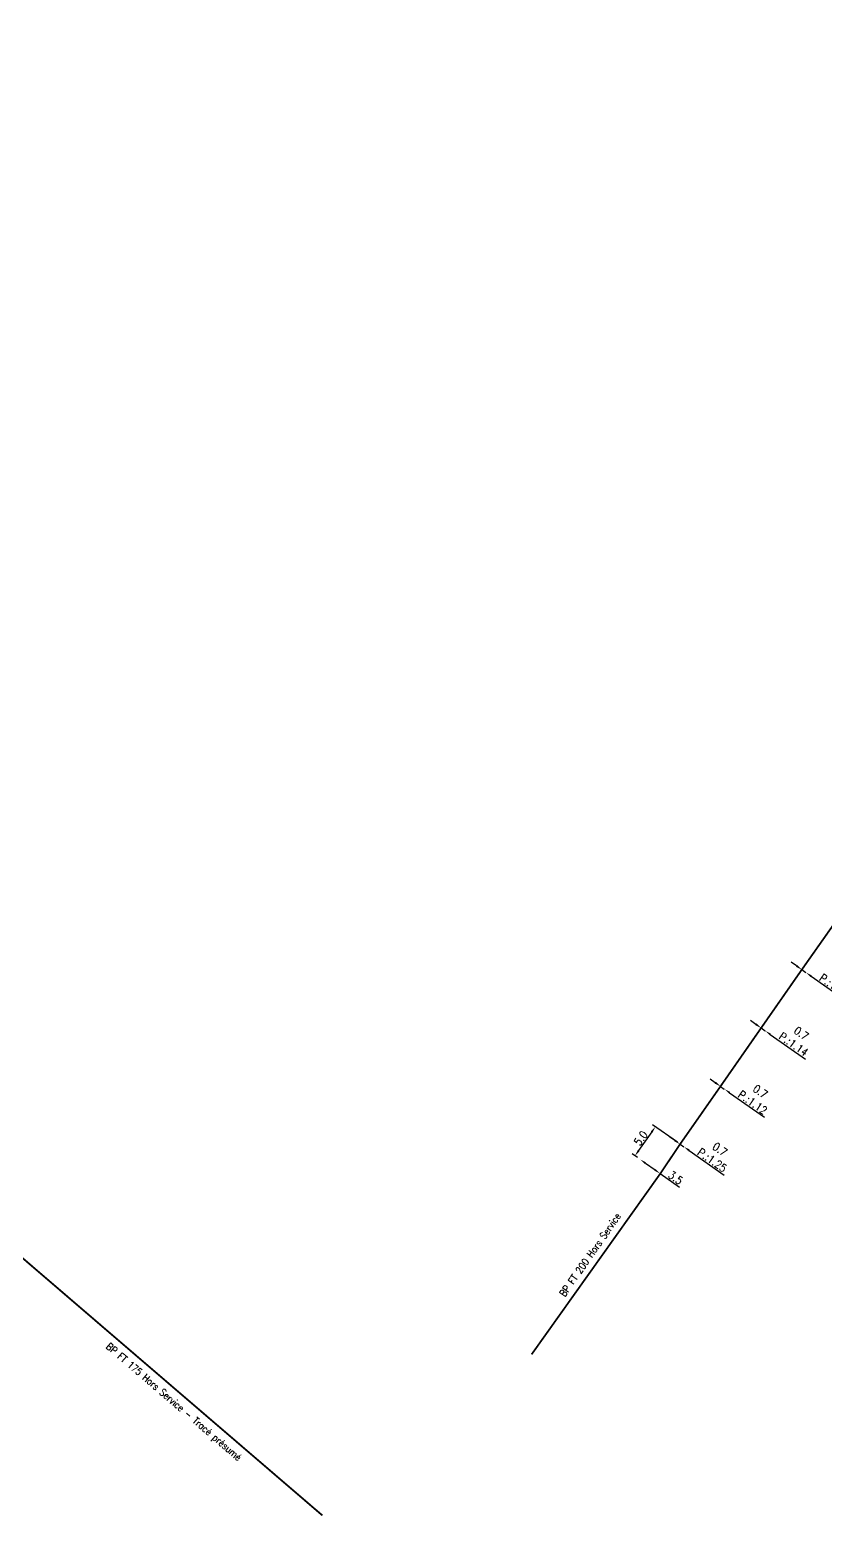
# Model space of a CAD drawing. Header units: millimetres. Extents: x 185000 to 186000, y 127000 to 128000.
# Drawn here: x 185670.2 to 185782.1, y 127406.9 to 127615.9 of the extents above; entities that cross this region are included whole.
import ezdxf

# ---------------------------------------------------------------- set-up
doc = ezdxf.new("R2010")
doc.units = ezdxf.units.MM
doc.header["$PDMODE"] = 34
doc.layers.get('DEFPOINTS').update_dxf_attribs({"linetype": 'CONTINUOUS'})
doc.layers.add('L_908', color=5, linetype='CONTINUOUS')
doc.styles.get("Standard").update_dxf_attribs({"font": 'romans.shx', "width": 0.85})
doc.linetypes.add('BP_HS', pattern='A,2,-1,["G",Standard,S=0.85,R=0,X=-0.27,Y=-0.4],-1', length=4)
doc.dimstyles.get("Standard").update_dxf_attribs({"dimtxt": 1.5, "dimasz": 1.2, "dimexe": 0.625, "dimexo": 0.625, "dimgap": 0.25, "dimtad": 1, "dimdec": 1, "dimzin": 0, "dimdsep": 46, "dimtxsty": 'Standard', "dimcen": -0.5, "dimadec": 0, "dimazin": 0, "dimtfac": 1, "dimtdec": 1, "dimtmove": 0, "dimatfit": 3, "dimfxl": 0, "dimtolj": 1, "dimtzin": 0, "dimarcsym": 0})

# ---------------------------------------------------------------- blocks, each defined once
blk = doc.blocks.new('*D205')
at = {"layer": 'DEFPOINTS', "color": 0, "linetype": 'Continuous', "ltscale": 0.5, "transparency": 16777216}
for p in [(185778.8, 127483.75), (185778.8, 127483.75), (185779.37, 127483.35)]:
    blk.add_point(p, dxfattribs=at)
at = {"layer": 'L_908', "color": 0, "linetype": 'Continuous', "lineweight": -2, "ltscale": 0.5, "transparency": 16777216}
for p, q in [((185778.06, 127484.27), (185777.32, 127484.78)), ((185778.8, 127483.75), (185779.37, 127483.35)), ((185780.11, 127482.83), (185784.99, 127479.41))]:
    blk.add_line(p, q, dxfattribs=at)
at = {"layer": 'L_908', "color": 0, "linetype": 'Continuous', "ltscale": 0.5, "transparency": 16777216}
for points in [[(185778.15, 127484.39), (185777.97, 127484.14), (185778.8, 127483.75)], [(185780.19, 127482.95), (185780.02, 127482.71), (185779.37, 127483.35)]]:
    blk.add_solid(points, dxfattribs=at)
at = {"layer": 'L_908', "color": 0, "linetype": 'Continuous', "ltscale": 0.5, "transparency": 16777216, "insert": (185783.89, 127482.24), "char_height": 1.125, "attachment_point": 5, "rotation": 324.9902}
blk.add_mtext('\\A1;0.7\\PP.:1.09', dxfattribs=at)
blk = doc.blocks.new('*D206')
at = {"layer": 'DEFPOINTS', "color": 0, "linetype": 'Continuous', "ltscale": 0.5, "transparency": 16777216}
for p in [(185773.08, 127475.55), (185773.63, 127475.16), (185773.63, 127475.16)]:
    blk.add_point(p, dxfattribs=at)
at = {"layer": 'L_908', "color": 0, "linetype": 'Continuous', "lineweight": -2, "ltscale": 0.5, "transparency": 16777216}
for p, q in [((185772.34, 127476.06), (185771.6, 127476.58)), ((185773.08, 127475.55), (185773.63, 127475.16)), ((185774.37, 127474.64), (185779.33, 127471.17))]:
    blk.add_line(p, q, dxfattribs=at)
at = {"layer": 'L_908', "color": 0, "linetype": 'Continuous', "ltscale": 0.5, "transparency": 16777216}
for points in [[(185772.42, 127476.19), (185772.25, 127475.94), (185773.08, 127475.55)], [(185774.46, 127474.76), (185774.28, 127474.52), (185773.63, 127475.16)]]:
    blk.add_solid(points, dxfattribs=at)
at = {"layer": 'L_908', "color": 0, "linetype": 'Continuous', "ltscale": 0.5, "transparency": 16777216, "insert": (185778.19, 127474.03), "char_height": 1.125, "attachment_point": 5, "rotation": 324.9902}
blk.add_mtext('\\A1;0.7\\PP.:1.14', dxfattribs=at)
blk = doc.blocks.new('*D207')
at = {"layer": 'DEFPOINTS', "color": 0, "linetype": 'Continuous', "ltscale": 0.5, "transparency": 16777216}
for p in [(185767.36, 127467.34), (185767.36, 127467.34), (185767.9, 127466.97)]:
    blk.add_point(p, dxfattribs=at)
at = {"layer": 'L_908', "color": 0, "linetype": 'Continuous', "lineweight": -2, "ltscale": 0.5, "transparency": 16777216}
for p, q in [((185766.63, 127467.86), (185765.89, 127468.37)), ((185767.36, 127467.34), (185767.9, 127466.97)), ((185768.63, 127466.45), (185773.56, 127463))]:
    blk.add_line(p, q, dxfattribs=at)
at = {"layer": 'L_908', "color": 0, "linetype": 'Continuous', "ltscale": 0.5, "transparency": 16777216}
for points in [[(185766.71, 127467.98), (185766.54, 127467.73), (185767.36, 127467.34)], [(185768.72, 127466.57), (185768.55, 127466.33), (185767.9, 127466.97)]]:
    blk.add_solid(points, dxfattribs=at)
at = {"layer": 'L_908', "color": 0, "linetype": 'Continuous', "ltscale": 0.5, "transparency": 16777216, "insert": (185772.43, 127465.85), "char_height": 1.125, "attachment_point": 5, "rotation": 324.9902}
blk.add_mtext('\\A1;0.7\\PP.:1.12', dxfattribs=at)
blk = doc.blocks.new('*D208')
at = {"layer": 'DEFPOINTS', "color": 0, "linetype": 'Continuous', "ltscale": 0.5, "transparency": 16777216}
for p in [(185761.68, 127459.22), (185762.21, 127458.85), (185762.21, 127458.85)]:
    blk.add_point(p, dxfattribs=at)
at = {"layer": 'L_908', "color": 0, "linetype": 'Continuous', "lineweight": -2, "ltscale": 0.5, "transparency": 16777216}
for p, q in [((185760.94, 127459.74), (185760.21, 127460.26)), ((185761.68, 127459.22), (185762.21, 127458.85)), ((185762.95, 127458.33), (185767.86, 127454.88))]:
    blk.add_line(p, q, dxfattribs=at)
at = {"layer": 'L_908', "color": 0, "linetype": 'Continuous', "ltscale": 0.5, "transparency": 16777216}
for points in [[(185761.03, 127459.86), (185760.86, 127459.62), (185761.68, 127459.22)], [(185763.03, 127458.46), (185762.86, 127458.21), (185762.21, 127458.85)]]:
    blk.add_solid(points, dxfattribs=at)
at = {"layer": 'L_908', "color": 0, "linetype": 'Continuous', "ltscale": 0.5, "transparency": 16777216, "insert": (185766.74, 127457.73), "char_height": 1.125, "attachment_point": 5, "rotation": 324.905}
blk.add_mtext('\\A1;0.7\\PP.:1.25', dxfattribs=at)
blk = doc.blocks.new('*D209')
at = {"layer": 'DEFPOINTS', "color": 0, "linetype": 'Continuous', "ltscale": 0.5, "transparency": 16777216}
for p in [(185755.33, 127457.58), (185761.68, 127459.22), (185756.06, 127457.07)]:
    blk.add_point(p, dxfattribs=at)
at = {"layer": 'L_908', "color": 0, "linetype": 'Continuous', "lineweight": -2, "ltscale": 0.5, "transparency": 16777216}
for p, q in [((185761.3, 127459.49), (185757.82, 127461.93)), ((185757.69, 127460.93), (185755.85, 127458.31)), ((185755.67, 127457.34), (185754.95, 127457.85))]:
    blk.add_line(p, q, dxfattribs=at)
at = {"layer": 'L_908', "color": 0, "linetype": 'Continuous', "ltscale": 0.5, "transparency": 16777216}
for points in [[(185757.57, 127461.01), (185757.81, 127460.84), (185758.21, 127461.66)], [(185755.73, 127458.4), (185755.97, 127458.23), (185755.33, 127457.58)]]:
    blk.add_solid(points, dxfattribs=at)
at = {"layer": 'L_908', "color": 0, "linetype": 'Continuous', "ltscale": 0.5, "transparency": 16777216, "insert": (185756.15, 127460.05), "char_height": 1.125, "attachment_point": 5, "rotation": 54.861}
blk.add_mtext('\\A1;5.0', dxfattribs=at)
blk = doc.blocks.new('*D362')
at = {"layer": 'DEFPOINTS', "color": 0, "linetype": 'Continuous', "ltscale": 0.5, "transparency": 16777216}
for p in [(185756.06, 127457.07), (185756.06, 127457.07), (185758.89, 127455.07)]:
    blk.add_point(p, dxfattribs=at)
at = {"layer": 'L_908', "color": 0, "linetype": 'Continuous', "lineweight": -2, "ltscale": 0.5, "transparency": 16777216}
for p, q in [((185756.79, 127456.55), (185758.16, 127455.59)), ((185758.89, 127455.07), (185761.58, 127453.19))]:
    blk.add_line(p, q, dxfattribs=at)
at = {"layer": 'L_908', "color": 0, "linetype": 'Continuous', "ltscale": 0.5, "transparency": 16777216}
for points in [[(185756.88, 127456.67), (185756.71, 127456.43), (185756.06, 127457.07)], [(185758.24, 127455.71), (185758.07, 127455.47), (185758.89, 127455.07)]]:
    blk.add_solid(points, dxfattribs=at)
at = {"layer": 'L_908', "color": 0, "linetype": 'Continuous', "ltscale": 0.5, "transparency": 16777216, "insert": (185761.04, 127454.49), "char_height": 1.125, "attachment_point": 5, "rotation": 324.905}
blk.add_mtext('\\A1;3.5', dxfattribs=at)

msp = doc.modelspace()

# ---------------------------------------------------------------- linework, layer by layer
at = {"layer": 'L_908', "linetype": 'BP_HS', "ltscale": 0.5, "const_width": 0.25, "flags": 128}
for points in [[(185740.79, 127429.66), (185758.89, 127455.07), (185761.68, 127459.22), (185767.36, 127467.34), (185773.08, 127475.55), (185778.8, 127483.75), (185784.56, 127491.92), (185790.34, 127500.09), (185796.09, 127508.26), (185799.73, 127513.41), (185815.74, 127536.38), (185821.5, 127544.55), (185827.32, 127552.7), (185833.06, 127560.87), (185838.76, 127569.09), (185844.58, 127577.22), (185850.33, 127585.4), (185856.02, 127593.63), (185861.81, 127601.78), (185864.65, 127605.9), (185870.38, 127614.09), (185877.56, 127624.06), (185880.41, 127628.17), (185889, 127640.46), (185894.75, 127648.64), (185900.56, 127656.78), (185906.28, 127664.98), (185913.95, 127675.92), (185919.57, 127683.93), (185925.41, 127692.17), (185931.08, 127700.17), (185939.85, 127713.03), (185942.61, 127717.49), (185943.58, 127718.69), (185955.41, 127735.47), (185957.27, 127737.71), (185963.02, 127745.89), (185968.77, 127754.08), (185974.51, 127762.26), (185980.3, 127770.42), (185988.36, 127781.9)], [(185559.25, 127537.38), (185581.44, 127518.67), (185603.32, 127499.86), (185621.64, 127484.1), (185646.39, 127462.77), (185710.12, 127408.09), (185711.36, 127407.03)]]:
    msp.add_lwpolyline(points, dxfattribs=at)

# ---------------------------------------------------------------- texts
at = {"layer": 'L_908', "linetype": 'BP_HS', "width": 0.85}
for s, rotation, p in [('BP FT 200 Hors Service', 55.1293, (185745.46, 127437.68)), ('BP FT 175 Hors Service - Tracé présumé', 319.372, (185680.85, 127430.61))]:
    msp.add_text(s, height=1, rotation=rotation, dxfattribs=at).set_placement(p)

# ---------------------------------------------------------------- dimensions: what is measured, and where the dimension line sits
at = {"layer": 'L_908', "linetype": 'Continuous', "ltscale": 0.5}
for base, p1, p2, angle, text, picture, middle in [((185778.8, 127483.75), (185779.37, 127483.35), (185778.8, 127483.75), 324.9902, '<>\\PP.:1.09', '*D205', (185782.92, 127480.86)), ((185773.63, 127475.16), (185773.08, 127475.55), (185773.63, 127475.16), 144.9902, '<>\\PP.:1.14', '*D206', (185777.22, 127472.65)), ((185767.3635, 127467.3398), (185767.8958, 127466.9669), (185767.3635, 127467.3398), 324.9902, '<>\\PP.:1.12', '*D207', (185771.4631, 127464.4681)), ((185762.21, 127458.85), (185761.68, 127459.22), (185762.21, 127458.85), 144.905, '<>\\PP.:1.25', '*D208', (185765.77, 127456.35))]:
    dim = msp.add_linear_dim(base=base, p1=p1, p2=p2, angle=angle, text=text, dimstyle='Standard', override={"dimscale": 0.75}, dxfattribs=at)
    dim.commit()
    dim.dimension.update_dxf_attribs({"geometry": picture, "text_midpoint": middle, "dimtype": 160})
for base, p1, angle, picture, middle in [((185755.33, 127457.58), (185761.68, 127459.22), 54.861, '*D209', (185756.76, 127459.62)), ((185756.06, 127457.07), (185758.89, 127455.07), 324.905, '*D362', (185760.6, 127453.87))]:
    dim = msp.add_linear_dim(base=base, p1=p1, p2=(185756.06, 127457.07), angle=angle, dimstyle='Standard', override={"dimscale": 0.75}, dxfattribs=at)
    dim.commit()
    dim.dimension.update_dxf_attribs({"geometry": picture, "text_midpoint": middle, "dimtype": 160})

doc.saveas('drawing.dxf')
